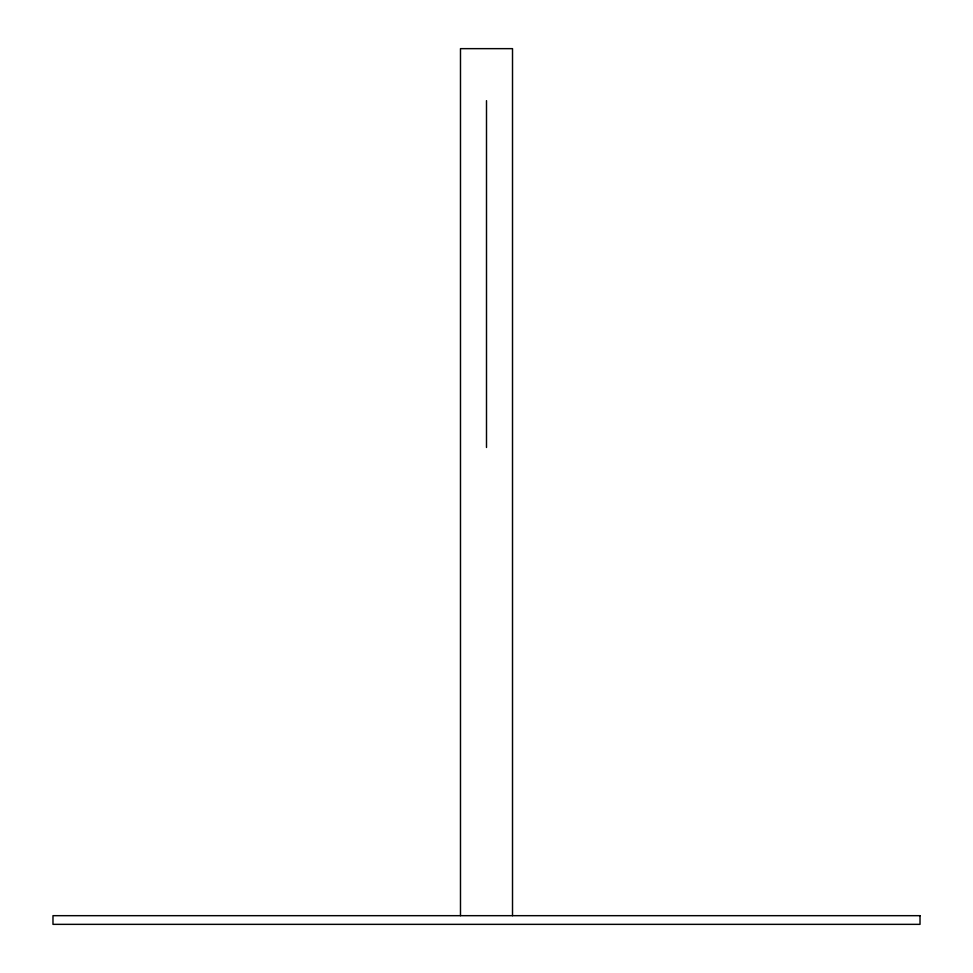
<?xml version="1.0" encoding="UTF-8"?>
<svg xmlns="http://www.w3.org/2000/svg" width="973" height="973" viewBox="0 0 973 973"><rect width="100%" height="100%" fill="white"/><g stroke="black" fill="none" stroke-linecap="round" stroke-linejoin="round"><path stroke-width="1.46" d="M512.516 915.678L512.516 48.65L460.484 48.65L460.484 915.678M486.5 100.669L486.5 447.483M920.02 915.678L52.98 915.678L52.98 924.35L920.02 924.35L920.02 915.678"/></g></svg>
